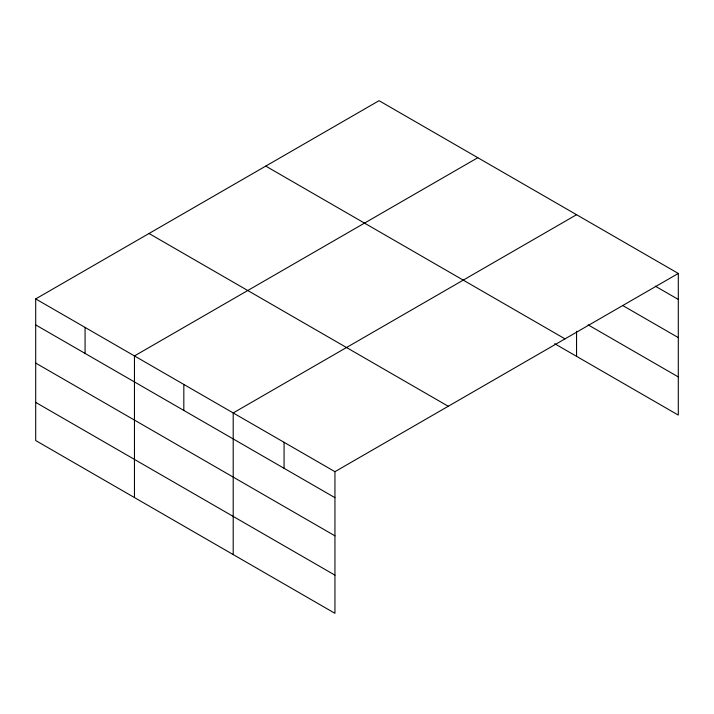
<?xml version="1.0" encoding="UTF-8"?>
<svg xmlns="http://www.w3.org/2000/svg" width="714" height="714" viewBox="0 0 714 714"><rect width="100%" height="100%" fill="white"/><g stroke="black" fill="none" stroke-linecap="round" stroke-linejoin="round"><path stroke-width="1.07" d="M35.7 298.916L334.946 471.686L334.946 613.317L35.7 440.547L35.7 298.916L379.054 100.683L678.3 273.453L678.3 415.084L554.716 343.729M477.809 157.696L134.455 355.929L134.455 497.56M576.555 214.709L233.201 412.942L233.201 554.573M334.946 471.686L678.3 273.453M655.265 286.144L678.3 299.443M622.626 305.467L678.3 337.606M588.077 324.834L678.3 376.921M265.751 166.103L564.997 338.864M149.003 233.496L448.249 406.266M35.7 324.915L334.946 497.676M35.7 363.069L334.946 535.839M35.7 402.393L334.946 575.154M576.555 331.269L576.555 356.34M284.074 442.314L284.074 468.313M183.828 384.435L183.828 410.434M85.073 327.423L85.073 353.421"/></g></svg>
